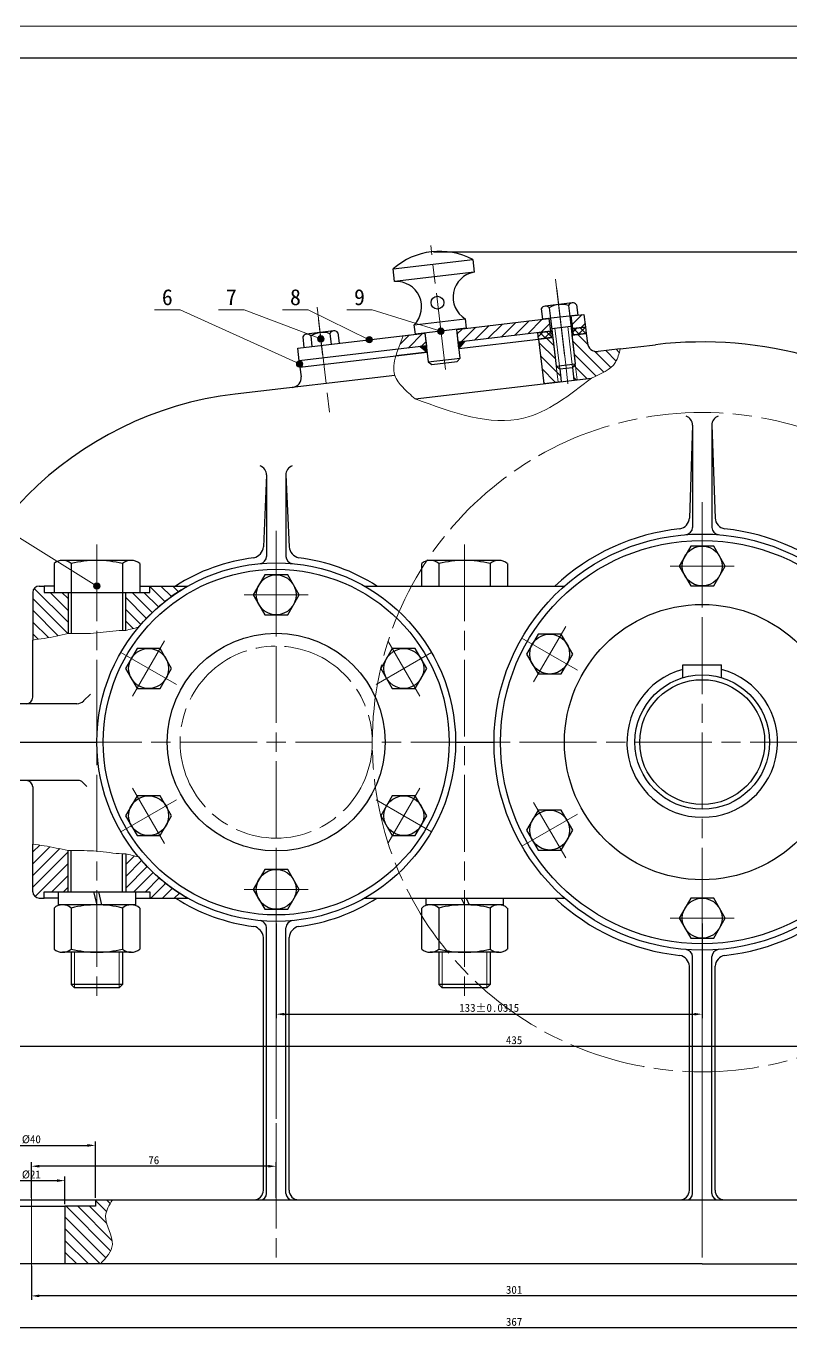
# Model space of a CAD drawing. Header units: millimetres. Extents: x 0 to 1189, y 0 to 841.
# Drawn here: x 211 to 449.8, y 433.1 to 841 of the extents above; entities that cross this region are included whole.
import ezdxf
from ezdxf.enums import TextEntityAlignment as Align

# ---------------------------------------------------------------- set-up
doc = ezdxf.new("R2010")
doc.units = ezdxf.units.MM
doc.linetypes.add('ACAD_ISO08W100', pattern=[36, 24, -3, 6, -3])
for name, color, linetype, lineweight in [('中心线', 1, 'ACAD_ISO08W100', 15), ('剖面线', 5, 'Continuous', 15), ('尺寸', 7, 'Continuous', 15), ('文字', 7, 'Continuous', 15), ('标注', 7, 'Continuous', 15), ('粗实线', 7, 'Continuous', 30), ('细实线', 7, 'Continuous', 15)]:
    doc.layers.add(name, color=color, linetype=linetype, lineweight=lineweight)
doc.styles.get("Standard").update_dxf_attribs({"font": ''})
doc.styles.get('Standard').set_extended_font_data('SimSun')
doc.dimstyles.new('ISO-25', dxfattribs={"dimtxt": 2.5, "dimasz": 2.5, "dimexe": 1.25, "dimexo": 0.625, "dimtad": 1, "dimtxsty": 'Standard', "dimcen": 2.5, "dimadec": 0, "dimazin": 0, "dimtfac": 1, "dimtmove": 0, "dimatfit": 3, "dimfxl": 1, "dimarcsym": 0})

# ---------------------------------------------------------------- blocks, each defined once
blk = doc.blocks.new('*D2672')
at = {"layer": 'Defpoints', "color": 0, "transparency": 16777216}
for p in [(223.17, 480.33), (202.17, 472.33), (223.17, 472.33)]:
    blk.add_point(p, dxfattribs=at)
at = {"layer": '尺寸', "color": 0, "lineweight": -2, "transparency": 16777216}
for p, q in [((202.17, 472.96), (202.17, 481.58)), ((223.17, 472.96), (223.17, 481.58)), ((204.67, 480.33), (220.67, 480.33))]:
    blk.add_line(p, q, dxfattribs=at)
at = {"layer": '尺寸', "color": 0, "transparency": 16777216}
for points in [[(204.67, 480.75), (204.67, 479.92), (202.17, 480.33)], [(220.67, 480.75), (220.67, 479.92), (223.17, 480.33)]]:
    blk.add_solid(points, dxfattribs=at)
at = {"layer": '尺寸', "color": 0, "transparency": 16777216, "insert": (212.67, 482.21), "char_height": 2.5, "attachment_point": 5}
blk.add_mtext('%%c21', dxfattribs=at)
blk = doc.blocks.new('*D2673')
at = {"layer": 'Defpoints', "color": 0, "transparency": 16777216}
for p in [(232.67, 491.33), (192.67, 474.33), (232.67, 474.33)]:
    blk.add_point(p, dxfattribs=at)
at = {"layer": '尺寸', "color": 0, "lineweight": -2, "transparency": 16777216}
for p, q in [((192.67, 474.96), (192.67, 492.58)), ((195.17, 491.33), (230.17, 491.33)), ((232.67, 474.96), (232.67, 492.58))]:
    blk.add_line(p, q, dxfattribs=at)
at = {"layer": '尺寸', "color": 0, "transparency": 16777216}
for points in [[(195.17, 491.75), (195.17, 490.92), (192.67, 491.33)], [(230.17, 491.75), (230.17, 490.92), (232.67, 491.33)]]:
    blk.add_solid(points, dxfattribs=at)
at = {"layer": '尺寸', "color": 0, "transparency": 16777216, "insert": (212.67, 493.21), "char_height": 2.5, "attachment_point": 5}
blk.add_mtext('%%c40', dxfattribs=at)
blk = doc.blocks.new('*D2674')
at = {"layer": 'Defpoints', "color": 0, "transparency": 16777216}
for p in [(212.67, 484.83), (212.67, 474.33), (289.12, 474.33)]:
    blk.add_point(p, dxfattribs=at)
at = {"layer": '尺寸', "color": 0, "lineweight": -2, "transparency": 16777216}
for p, q in [((212.67, 474.96), (212.67, 486.08)), ((289.12, 474.96), (289.12, 486.08)), ((286.62, 484.83), (215.17, 484.83))]:
    blk.add_line(p, q, dxfattribs=at)
at = {"layer": '尺寸', "color": 0, "transparency": 16777216}
for points in [[(215.17, 485.25), (215.17, 484.42), (212.67, 484.83)], [(286.62, 485.25), (286.62, 484.42), (289.12, 484.83)]]:
    blk.add_solid(points, dxfattribs=at)
at = {"layer": '尺寸', "color": 0, "transparency": 16777216, "insert": (250.89, 486.71), "char_height": 2.5, "attachment_point": 5}
blk.add_mtext('76', dxfattribs=at)
blk = doc.blocks.new('*D2675')
at = {"layer": 'Defpoints', "color": 0, "transparency": 16777216}
for p in [(337.59, 770.5), (547.12, 454.33), (616.12, 454.33)]:
    blk.add_point(p, dxfattribs=at)
at = {"layer": '尺寸', "color": 0, "lineweight": -2, "transparency": 16777216}
for p, q in [((338.22, 770.5), (617.37, 770.5)), ((616.12, 768), (616.12, 456.83)), ((547.74, 454.33), (617.37, 454.33))]:
    blk.add_line(p, q, dxfattribs=at)
at = {"layer": '尺寸', "color": 0, "transparency": 16777216}
for points in [[(615.7, 768), (616.54, 768), (616.12, 770.5)], [(615.7, 456.83), (616.54, 456.83), (616.12, 454.33)]]:
    blk.add_solid(points, dxfattribs=at)
at = {"layer": '尺寸', "color": 0, "transparency": 16777216, "insert": (614.24, 612.42), "char_height": 2.5, "attachment_point": 5, "rotation": 90}
blk.add_mtext('316', dxfattribs=at)
blk = doc.blocks.new('*D2676')
at = {"layer": 'Defpoints', "color": 0, "transparency": 16777216}
for p in [(289.12, 561.33), (422.12, 561.33), (422.12, 532.33)]:
    blk.add_point(p, dxfattribs=at)
at = {"layer": '尺寸', "color": 0, "lineweight": -2, "transparency": 16777216}
for p, q in [((289.12, 560.71), (289.12, 531.08)), ((422.12, 560.71), (422.12, 531.08)), ((291.62, 532.33), (419.62, 532.33))]:
    blk.add_line(p, q, dxfattribs=at)
at = {"layer": '尺寸', "color": 0, "transparency": 16777216}
for points in [[(291.62, 532.75), (291.62, 531.92), (289.12, 532.33)], [(419.62, 532.75), (419.62, 531.92), (422.12, 532.33)]]:
    blk.add_solid(points, dxfattribs=at)
at = {"layer": '尺寸', "color": 0, "transparency": 16777216, "insert": (355.62, 534.3), "char_height": 2.5, "attachment_point": 5}
blk.add_mtext('133±0.0315', dxfattribs=at)
blk = doc.blocks.new('*D2677')
at = {"layer": 'Defpoints', "color": 0, "transparency": 16777216}
for p in [(212.67, 454.33), (514.12, 454.33), (212.67, 444.33)]:
    blk.add_point(p, dxfattribs=at)
at = {"layer": '尺寸', "color": 0, "lineweight": -2, "transparency": 16777216}
for p, q in [((212.67, 453.71), (212.67, 443.08)), ((514.12, 453.71), (514.12, 443.08)), ((511.62, 444.33), (215.17, 444.33))]:
    blk.add_line(p, q, dxfattribs=at)
at = {"layer": '尺寸', "color": 0, "transparency": 16777216}
for points in [[(215.17, 444.75), (215.17, 443.92), (212.67, 444.33)], [(511.62, 444.75), (511.62, 443.92), (514.12, 444.33)]]:
    blk.add_solid(points, dxfattribs=at)
at = {"layer": '尺寸', "color": 0, "transparency": 16777216, "insert": (363.39, 446.21), "char_height": 2.5, "attachment_point": 5}
blk.add_mtext('301', dxfattribs=at)
blk = doc.blocks.new('*D2678')
at = {"layer": 'Defpoints', "color": 0, "transparency": 16777216}
for p in [(145.67, 617.33), (581.12, 617.33), (581.12, 522.33)]:
    blk.add_point(p, dxfattribs=at)
at = {"layer": '尺寸', "color": 0, "lineweight": -2, "transparency": 16777216}
for p, q in [((145.67, 616.71), (145.67, 521.08)), ((581.12, 616.71), (581.12, 521.08)), ((148.17, 522.33), (578.62, 522.33))]:
    blk.add_line(p, q, dxfattribs=at)
at = {"layer": '尺寸', "color": 0, "transparency": 16777216}
for points in [[(148.17, 522.75), (148.17, 521.92), (145.67, 522.33)], [(578.62, 522.75), (578.62, 521.92), (581.12, 522.33)]]:
    blk.add_solid(points, dxfattribs=at)
at = {"layer": '尺寸', "color": 0, "transparency": 16777216, "insert": (363.39, 524.21), "char_height": 2.5, "attachment_point": 5}
blk.add_mtext('435', dxfattribs=at)
blk = doc.blocks.new('*D2679')
at = {"layer": 'Defpoints', "color": 0, "transparency": 16777216}
for p in [(179.67, 454.33), (547.12, 454.33), (179.67, 434.33)]:
    blk.add_point(p, dxfattribs=at)
at = {"layer": '尺寸', "color": 0, "lineweight": -2, "transparency": 16777216}
for p, q in [((179.67, 453.71), (179.67, 433.08)), ((547.12, 453.71), (547.12, 433.08)), ((544.62, 434.33), (182.17, 434.33))]:
    blk.add_line(p, q, dxfattribs=at)
at = {"layer": '尺寸', "color": 0, "transparency": 16777216}
for points in [[(182.17, 434.75), (182.17, 433.92), (179.67, 434.33)], [(544.62, 434.75), (544.62, 433.92), (547.12, 434.33)]]:
    blk.add_solid(points, dxfattribs=at)
at = {"layer": '尺寸', "color": 0, "transparency": 16777216, "insert": (363.39, 436.21), "char_height": 2.5, "attachment_point": 5}
blk.add_mtext('367', dxfattribs=at)

msp = doc.modelspace()

# ---------------------------------------------------------------- hatches: boundary and pattern name
at = {"layer": '剖面线'}
h = msp.add_hatch(dxfattribs=at)
h.set_pattern_fill('ANSI31', color=256, scale=0.81562, style=0)
h.paths.add_polyline_path([(381.23, 750.47), (385.21, 750.93), (385.67, 746.96), (381.7, 746.49)], flags=16)
h = msp.add_hatch(color=256, dxfattribs=at)
edge = h.paths.add_edge_path(flags=16)
edge.add_arc((340.51, 745.67), 1, 0, 360)
h = msp.add_hatch(dxfattribs=at)
h.set_pattern_fill('ANSI31', color=256, scale=0.81562, style=0)
h.paths.add_polyline_path([(345.48, 746.26), (374.28, 749.65), (374.75, 745.68), (345.95, 742.29)], flags=16)
h = msp.add_hatch(dxfattribs=at)
h.set_pattern_fill('ANSI37', color=256, scale=0.522468, angle=90, style=0)
h.paths.add_polyline_path([(381.7, 746.49), (385.67, 746.96), (385.91, 744.98), (381.93, 744.51)], flags=16)
h = msp.add_hatch(color=256, dxfattribs=at)
edge = h.paths.add_edge_path(flags=16)
edge.add_arc((303.04, 743.28), 1, 0, 360)
h = msp.add_hatch(color=256, dxfattribs=at)
edge = h.paths.add_edge_path(flags=16)
edge.add_arc((318.17, 743.04), 1, 0, 360)
h = msp.add_hatch(dxfattribs=at)
h.set_pattern_fill('ANSI31', color=256, scale=0.81562, style=0)
h.paths.add_polyline_path([(335.55, 745.09), (336.02, 741.12), (327.22, 740.08), (328.74, 744.29)], flags=16)
h = msp.add_hatch(dxfattribs=at)
h.set_pattern_fill('ANSI37', color=256, scale=0.1, style=0)
h.paths.add_polyline_path([(345.95, 742.29), (347.93, 742.52), (346.18, 740.3)], flags=16)
h = msp.add_hatch(dxfattribs=at)
h.set_pattern_fill('ANSI37', color=256, scale=0.522468, angle=90, style=0)
h.paths.add_polyline_path([(370.78, 745.21), (374.75, 745.68), (374.98, 743.69), (371.01, 743.22)], flags=16)
h = msp.add_hatch(dxfattribs=at)
h.set_pattern_fill('ANSI31', color=256, scale=0.81562, angle=90, style=0)
h.paths.add_polyline_path([(371.01, 743.22), (375.48, 743.75), (376.53, 734.81), (377.64, 733.93), (378.11, 729.96), (372.65, 729.32)], flags=16)
h = msp.add_hatch(dxfattribs=at)
h.set_pattern_fill('ANSI31', color=256, scale=0.81562, angle=90, style=0)
edge = h.paths.add_edge_path(flags=16)
edge.add_line((381.44, 744.45), (385.91, 744.98))
edge.add_line((385.91, 744.98), (386.26, 742))
edge.add_arc((389.24, 742.35), 3, 186.7128, 276.7128)
edge.add_line((389.59, 739.37), (396.54, 740.19))
edge.add_spline(control_points=[(396.54, 740.19), (396.16, 738.69), (395.01, 734.19), (390.53, 732.32), (387.54, 731.07)], knot_values=[0, 0, 0, 0, 4.472136, 13.416408, 13.416408, 13.416408, 13.416408], degree=3, periodic=0)
edge.add_line((387.54, 731.07), (382.08, 730.43))
edge.add_line((382.08, 730.43), (381.61, 734.4))
edge.add_line((381.61, 734.4), (382.49, 735.51))
edge.add_line((382.49, 735.51), (381.44, 744.45))
h = msp.add_hatch(dxfattribs=at)
h.set_pattern_fill('ANSI37', color=256, scale=0.1, style=0)
h.paths.add_polyline_path([(336.02, 741.12), (334.03, 740.88), (336.25, 739.13)], flags=16)
h = msp.add_hatch(color=256, dxfattribs=at)
edge = h.paths.add_edge_path(flags=16)
edge.add_arc((296.41, 735.45), 1, 0, 360)
h = msp.add_hatch(dxfattribs=at)
h.set_pattern_fill('ANSI31', color=256, scale=0.81562, angle=90, style=0)
edge = h.paths.add_edge_path(flags=16)
edge.add_arc((215.12, 664.08), 2, 90, 180)
edge.add_line((213.12, 664.08), (213.12, 649.22))
edge.add_spline(control_points=[(213.12, 649.22), (214.29, 649.38), (217.98, 649.87), (221.63, 650.67), (224.12, 651.22)], knot_values=[0, 0, 0, 0, 3.535534, 11.184063, 11.184063, 11.184063, 11.184063], degree=3, periodic=0)
edge.add_line((224.12, 651.22), (224.12, 664.08))
edge.add_line((224.12, 664.08), (216.62, 664.08))
edge.add_line((216.62, 664.08), (216.62, 666.08))
edge.add_line((216.62, 666.08), (215.12, 666.08))
h = msp.add_hatch(color=256, dxfattribs=at)
edge = h.paths.add_edge_path(flags=16)
edge.add_arc((233.12, 666.08), 1, 0, 360)
h = msp.add_hatch(dxfattribs=at)
h.set_pattern_fill('ANSI31', color=256, scale=0.81562, angle=90, style=0)
edge = h.paths.add_edge_path(flags=16)
edge.add_line((242.12, 652.22), (242.12, 664.08))
edge.add_line((242.12, 664.08), (249.62, 664.08))
edge.add_line((249.62, 664.08), (249.62, 666.08))
edge.add_line((249.62, 666.08), (261.55, 666.08))
edge.add_arc((289.12, 617.33), 56, 119.491, 140.1432)
edge.add_spline(control_points=[(246.13, 653.22), (244.79, 652.89), (243.46, 652.56), (242.12, 652.22)], knot_values=[0, 0, 0, 0, 4.134425, 4.134425, 4.134425, 4.134425], degree=3, periodic=0)
h = msp.add_hatch(dxfattribs=at)
h.set_pattern_fill('ANSI31', color=256, scale=0.81562, style=0)
edge = h.paths.add_edge_path(flags=16)
edge.add_arc((215.12, 570.59), 2, 180, 270)
edge.add_line((215.12, 568.59), (216.62, 568.59))
edge.add_line((216.62, 568.59), (216.62, 570.59))
edge.add_line((216.62, 570.59), (224.12, 570.59))
edge.add_line((224.12, 570.59), (224.12, 583.44))
edge.add_spline(control_points=[(224.12, 583.44), (221.63, 583.99), (217.98, 584.79), (214.29, 585.29), (213.12, 585.44)], knot_values=[0, 0, 0, 0, 7.648529, 11.184063, 11.184063, 11.184063, 11.184063], degree=3, periodic=0)
edge.add_line((213.12, 585.44), (213.12, 570.59))
h = msp.add_hatch(dxfattribs=at)
h.set_pattern_fill('ANSI31', color=256, scale=0.81562, style=0)
edge = h.paths.add_edge_path(flags=16)
edge.add_line((242.12, 582.44), (242.12, 570.59))
edge.add_line((242.12, 570.59), (249.62, 570.59))
edge.add_line((249.62, 570.59), (249.62, 568.59))
edge.add_line((249.62, 568.59), (261.55, 568.59))
edge.add_arc((289.12, 617.33), 56, 219.8568, 240.509, ccw=False)
edge.add_spline(control_points=[(246.13, 581.44), (244.79, 581.78), (243.46, 582.11), (242.12, 582.44)], knot_values=[0, 0, 0, 0, 4.134425, 4.134425, 4.134425, 4.134425], degree=3, periodic=0)
h = msp.add_hatch(dxfattribs=at)
h.set_pattern_fill('ANSI31', color=256, scale=0.81562, angle=90, style=0)
edge = h.paths.add_edge_path(flags=16)
edge.add_line((232.67, 474.33), (232.67, 472.33))
edge.add_line((232.67, 472.33), (223.17, 472.33))
edge.add_line((223.17, 472.33), (223.17, 454.33))
edge.add_line((223.17, 454.33), (234.26, 454.33))
edge.add_spline(control_points=[(234.26, 454.33), (236.03, 456.26), (240.13, 460.69), (234.22, 468.28), (236.96, 472.7), (237.98, 474.33)], knot_values=[0, 0, 0, 0, 7.059261, 16.306799, 21.73975, 21.73975, 21.73975, 21.73975], degree=3, periodic=0)
edge.add_line((237.98, 474.33), (232.67, 474.33))

# ---------------------------------------------------------------- linework, layer by layer
at = {"layer": '中心线'}
for p, q in [((341.92, 733.76), (337.36, 772.49)), ((376.35, 761.98), (380.33, 728.21)), ((376.71, 759), (380.21, 729.2)), ((301.87, 753.21), (305.84, 719.44)), ((302.34, 749.24), (303.62, 738.31)), ((422.12, 692.33), (422.12, 542.33)), ((289.12, 683.33), (289.12, 551.33)), ((422.12, 682.33), (422.12, 662.33)), ((422.12, 682.33), (422.12, 662.33)), ((233.12, 679.08), (233.12, 535.59)), ((347.9, 679.08), (347.9, 535.59)), ((289.12, 673.33), (289.12, 653.33)), ((289.12, 673.33), (289.12, 653.33)), ((412.12, 672.33), (432.12, 672.33)), ((412.12, 672.33), (432.12, 672.33)), ((279.12, 663.33), (299.12, 663.33)), ((279.12, 663.33), (299.12, 663.33)), ((369.49, 636.17), (379.49, 653.49)), ((369.49, 636.17), (379.49, 653.49)), ((244.28, 631.67), (254.28, 648.99)), ((244.28, 631.67), (254.28, 648.99)), ((323.96, 648.99), (333.96, 631.67)), ((323.96, 648.99), (333.96, 631.67)), ((365.83, 649.83), (383.15, 639.83)), ((365.83, 649.83), (383.15, 639.83)), ((240.62, 645.33), (257.94, 635.33)), ((240.62, 645.33), (257.94, 635.33)), ((337.62, 645.33), (320.3, 635.33)), ((337.62, 645.33), (320.3, 635.33)), ((355.12, 617.33), (223.12, 617.33)), ((497.12, 617.33), (347.12, 617.33)), ((254.28, 585.67), (244.28, 602.99)), ((254.28, 585.67), (244.28, 602.99)), ((333.96, 602.99), (323.96, 585.67)), ((333.96, 602.99), (323.96, 585.67)), ((240.62, 589.33), (257.94, 599.33)), ((240.62, 589.33), (257.94, 599.33)), ((337.62, 589.33), (320.3, 599.33)), ((337.62, 589.33), (320.3, 599.33)), ((379.49, 581.17), (369.49, 598.49)), ((379.49, 581.17), (369.49, 598.49)), ((365.83, 584.83), (383.15, 594.83)), ((365.83, 584.83), (383.15, 594.83)), ((289.12, 561.33), (289.12, 581.33)), ((289.12, 561.33), (289.12, 581.33)), ((299.12, 571.33), (279.12, 571.33)), ((299.12, 571.33), (279.12, 571.33)), ((422.12, 552.33), (422.12, 572.33)), ((422.12, 552.33), (422.12, 572.33)), ((289.12, 568.59), (289.12, 472.33)), ((422.12, 568.59), (422.12, 472.33)), ((289.12, 561.33), (289.12, 454.33)), ((432.12, 562.33), (412.12, 562.33)), ((432.12, 562.33), (412.12, 562.33)), ((422.12, 552.33), (422.12, 454.33)), ((212.67, 450.33), (212.67, 478.33)), ((212.67, 476.33), (212.67, 452.33))]:
    msp.add_line(p, q, dxfattribs=at)
for centre, radius in [((422.12, 617.33), 103), ((289.12, 617.33), 30)]:
    msp.add_circle(centre, radius, dxfattribs=at)
at = {"layer": '剖面线'}
for centre in [(340.51, 745.67), (303.04, 743.28), (318.17, 743.04), (296.41, 735.45), (233.12, 666.08)]:
    msp.add_circle(centre, 1, dxfattribs=at)
at = {"layer": '标注'}
for p, q in [((259.12, 752.33), (251.12, 752.33)), ((296.41, 735.45), (259.12, 752.33)), ((279.12, 752.33), (271.12, 752.33)), ((303.04, 743.28), (279.12, 752.33)), ((299.12, 752.33), (291.12, 752.33)), ((318.17, 743.04), (299.12, 752.33)), ((319.12, 752.33), (311.12, 752.33)), ((340.51, 745.67), (319.12, 752.33)), ((233.12, 666.08), (135.57, 726.79))]:
    msp.add_line(p, q, dxfattribs=at)
at = {"layer": '粗实线'}
for p, q in [((1179, 831), (25, 831)), ((325.63, 765.17), (350.46, 768.09)), ((350.46, 768.09), (350.93, 764.12)), ((326.1, 761.2), (325.63, 765.17)), ((350.93, 764.12), (326.1, 761.2)), ((371.88, 752.69), (372.27, 749.41)), ((383.24, 750.7), (372.27, 749.41)), ((381.52, 754.53), (373.06, 753.53)), ((374.39, 752.98), (374.78, 749.71)), ((380.35, 753.69), (380.74, 750.41)), ((381.23, 750.47), (385.21, 750.93)), ((382.86, 753.98), (383.24, 750.7)), ((385.21, 750.93), (385.67, 746.96)), ((332.22, 747.72), (348.11, 749.59)), ((332.57, 744.74), (332.22, 747.72)), ((348.46, 746.61), (332.57, 744.74)), ((345.48, 746.26), (374.28, 749.65)), ((348.11, 749.59), (348.46, 746.61)), ((374.28, 749.65), (374.75, 745.68)), ((374.78, 749.71), (376.53, 734.81)), ((375.15, 746.53), (381.11, 747.23)), ((380.74, 750.41), (382.49, 735.51)), ((381.7, 746.49), (381.2, 746.44)), ((381.7, 746.49), (381.23, 750.47)), ((385.67, 746.96), (381.7, 746.49)), ((381.7, 746.49), (385.67, 746.96)), ((381.93, 744.51), (381.7, 746.49)), ((385.67, 746.96), (385.91, 744.98)), ((295.82, 740.41), (335.55, 745.09)), ((297.4, 743.92), (297.78, 740.64)), ((307.04, 745.76), (298.57, 744.76)), ((299.91, 744.22), (300.29, 740.94)), ((305.86, 744.92), (306.25, 741.64)), ((308.37, 745.21), (308.76, 741.94)), ((328.74, 744.29), (335.55, 745.09)), ((335.55, 745.09), (336.02, 741.12)), ((335.55, 745.09), (336.02, 741.12)), ((335.55, 745.09), (336.6, 736.15)), ((345.95, 742.29), (345.48, 746.26)), ((346.53, 737.32), (345.48, 746.26)), ((374.75, 745.68), (345.95, 742.29)), ((345.95, 742.29), (347.93, 742.52)), ((346.18, 740.3), (371.01, 743.22)), ((347.93, 742.52), (346.18, 740.3)), ((370.78, 745.21), (374.75, 745.68)), ((371.01, 743.22), (370.78, 745.21)), ((371.01, 743.22), (375.48, 743.75)), ((374.98, 743.69), (371.01, 743.22)), ((371.01, 743.22), (372.65, 729.32)), ((374.75, 745.68), (375.25, 745.73)), ((374.75, 745.68), (374.98, 743.69)), ((375.48, 743.75), (376.53, 734.81)), ((381.44, 744.45), (385.91, 744.98)), ((381.44, 744.45), (382.49, 735.51)), ((385.91, 744.98), (381.93, 744.51)), ((385.91, 744.98), (386.26, 742)), ((296.29, 736.44), (295.82, 740.41)), ((336.02, 741.12), (296.29, 736.44)), ((326.46, 737.98), (336.25, 739.13)), ((336.25, 739.13), (326.46, 737.98)), ((336.02, 741.12), (327.22, 740.08)), ((336.02, 741.12), (334.03, 740.88)), ((334.03, 740.88), (336.25, 739.13)), ((336.25, 739.13), (336.02, 741.12)), ((346.18, 740.3), (345.95, 742.29)), ((396.54, 740.19), (389.59, 739.37)), ((396.54, 740.19), (407.51, 741.48)), ((296.29, 736.44), (296.52, 734.45)), ((296.52, 734.45), (326.46, 737.98)), ((296.52, 734.45), (296.87, 731.48)), ((336.6, 736.15), (346.53, 737.32)), ((336.6, 736.15), (337.71, 735.27)), ((337.71, 735.27), (345.66, 736.21)), ((345.66, 736.21), (346.53, 737.32)), ((376.53, 734.81), (382.49, 735.51)), ((376.53, 734.81), (377.64, 733.93)), ((376.53, 734.81), (377.64, 733.93)), ((377.64, 733.93), (381.61, 734.4)), ((382.49, 735.51), (381.61, 734.4)), ((382.49, 735.51), (381.61, 734.4)), ((381.61, 734.4), (382.08, 730.43)), ((326.17, 731.9), (276.33, 726.04)), ((332.5, 724.59), (387.54, 731.07)), ((377.64, 733.93), (378.11, 729.96)), ((382.08, 730.43), (387.54, 731.07)), ((372.65, 729.32), (378.11, 729.96)), ((419.12, 716.33), (418.12, 687.33)), ((419.12, 716.33), (419.12, 684.33)), ((425.12, 716.33), (426.12, 687.33)), ((425.12, 716.33), (425.12, 684.33)), ((286.12, 700.79), (285.12, 678.33)), ((286.12, 700.79), (286.12, 675.33)), ((292.12, 700.79), (293.12, 678.33)), ((292.12, 700.79), (292.12, 675.33)), ((418.52, 678.56), (414.93, 672.33)), ((425.71, 678.56), (418.52, 678.56)), ((429.31, 672.33), (425.71, 678.56)), ((219.74, 673.08), (219.74, 664.08)), ((243.81, 674.08), (222.43, 674.08)), ((225.12, 673.08), (225.12, 664.08)), ((241.12, 673.08), (241.12, 664.08)), ((246.49, 673.08), (246.49, 664.08)), ((334.53, 673.08), (334.53, 666.08)), ((358.59, 674.08), (337.22, 674.08)), ((339.9, 673.08), (339.9, 666.08)), ((355.9, 673.08), (355.9, 666.08)), ((361.28, 673.08), (361.28, 666.08)), ((285.52, 669.56), (281.93, 663.33)), ((292.71, 669.56), (285.52, 669.56)), ((296.31, 663.33), (292.71, 669.56)), ((414.93, 672.33), (418.52, 666.11)), ((425.71, 666.11), (429.31, 672.33)), ((215.12, 666.08), (216.62, 666.08)), ((219.74, 666.08), (216.62, 666.08)), ((216.62, 666.08), (216.62, 664.08)), ((246.49, 666.08), (249.62, 666.08)), ((249.62, 664.08), (249.62, 666.08)), ((249.62, 666.08), (261.55, 666.08)), ((316.69, 666.08), (379.12, 666.08)), ((418.52, 666.11), (425.71, 666.11)), ((213.12, 664.08), (213.12, 649.22)), ((216.62, 664.08), (224.12, 664.08)), ((224.12, 664.08), (224.12, 651.22)), ((224.12, 664.08), (242.12, 664.08)), ((225.12, 664.08), (225.12, 651.23)), ((241.12, 664.08), (241.12, 652.21)), ((242.12, 652.22), (242.12, 664.08)), ((242.12, 664.08), (249.62, 664.08)), ((281.93, 663.33), (285.52, 657.11)), ((292.71, 657.11), (296.31, 663.33)), ((285.52, 657.11), (292.71, 657.11)), ((213.12, 631.33), (213.12, 649.22)), ((370.89, 651.06), (367.3, 644.83)), ((378.08, 651.06), (370.89, 651.06)), ((381.68, 644.83), (378.08, 651.06)), ((245.69, 646.56), (242.09, 640.33)), ((252.88, 646.56), (245.69, 646.56)), ((256.47, 640.33), (252.88, 646.56)), ((325.36, 646.56), (321.77, 640.33)), ((332.55, 646.56), (325.36, 646.56)), ((336.15, 640.33), (332.55, 646.56)), ((367.3, 644.83), (370.89, 638.61)), ((378.08, 638.61), (381.68, 644.83)), ((416.12, 637.46), (416.12, 641.46)), ((416.12, 641.46), (428.12, 641.46)), ((428.12, 637.46), (428.12, 641.46)), ((242.09, 640.33), (245.69, 634.11)), ((252.88, 634.11), (256.47, 640.33)), ((321.77, 640.33), (325.36, 634.11)), ((332.55, 634.11), (336.15, 640.33)), ((370.89, 638.61), (378.08, 638.61)), ((229, 630.21), (231.12, 632.33)), ((245.69, 634.11), (252.88, 634.11)), ((325.36, 634.11), (332.55, 634.11)), ((226.88, 629.33), (179.67, 629.33)), ((211.12, 629.33), (211.12, 629.33)), ((145.67, 617.33), (233.12, 617.33)), ((345.12, 617.33), (357.12, 617.33)), ((345.12, 617.33), (357.12, 617.33)), ((227.33, 605.33), (145.67, 605.33)), ((211.12, 605.33), (211.12, 605.33)), ((228.68, 604.78), (230.02, 603.43)), ((213.12, 603.33), (213.12, 585.44)), ((245.69, 600.56), (242.09, 594.33)), ((252.88, 600.56), (245.69, 600.56)), ((256.47, 594.33), (252.88, 600.56)), ((325.36, 600.56), (321.77, 594.33)), ((332.55, 600.56), (325.36, 600.56)), ((336.15, 594.33), (332.55, 600.56)), ((370.89, 596.06), (367.3, 589.83)), ((378.08, 596.06), (370.89, 596.06)), ((381.68, 589.83), (378.08, 596.06)), ((242.09, 594.33), (245.69, 588.11)), ((252.88, 588.11), (256.47, 594.33)), ((321.77, 594.33), (325.36, 588.11)), ((332.55, 588.11), (336.15, 594.33)), ((245.69, 588.11), (252.88, 588.11)), ((325.36, 588.11), (332.55, 588.11)), ((367.3, 589.83), (370.89, 583.61)), ((378.08, 583.61), (381.68, 589.83)), ((213.12, 570.59), (213.12, 585.44)), ((224.12, 570.59), (224.12, 583.44)), ((225.12, 570.59), (225.12, 583.43)), ((370.89, 583.61), (378.08, 583.61)), ((241.12, 570.59), (241.12, 582.45)), ((242.12, 582.44), (242.12, 570.59)), ((285.52, 577.56), (281.93, 571.33)), ((292.71, 577.56), (285.52, 577.56)), ((296.31, 571.33), (292.71, 577.56)), ((281.93, 571.33), (285.52, 565.11)), ((292.71, 565.11), (296.31, 571.33)), ((215.12, 568.59), (216.62, 568.59)), ((216.62, 568.59), (216.62, 570.59)), ((216.62, 570.59), (224.12, 570.59)), ((221.02, 568.59), (216.62, 568.59)), ((221.02, 570.59), (221.02, 566.49)), ((224.12, 570.59), (242.12, 570.59)), ((232.12, 570.59), (233.12, 566.49)), ((233.62, 570.59), (234.62, 566.49)), ((242.12, 570.59), (249.62, 570.59)), ((245.22, 570.59), (245.22, 566.49)), ((245.22, 568.59), (249.62, 568.59)), ((249.62, 570.59), (249.62, 568.59)), ((249.62, 568.59), (261.55, 568.59)), ((316.69, 568.59), (379.12, 568.59)), ((335.8, 568.59), (335.8, 566.49)), ((346.9, 568.59), (347.9, 566.49)), ((348.4, 568.59), (349.4, 566.49)), ((360, 568.59), (360, 566.49)), ((418.52, 568.56), (414.93, 562.33)), ((425.71, 568.56), (418.52, 568.56)), ((429.31, 562.33), (425.71, 568.56)), ((219.74, 565.49), (219.74, 552.69)), ((245.22, 566.49), (221.02, 566.49)), ((243.81, 566.49), (222.43, 566.49)), ((225.12, 565.49), (225.12, 552.69)), ((241.12, 565.49), (241.12, 552.69)), ((246.49, 565.49), (246.49, 552.69)), ((285.52, 565.11), (292.71, 565.11)), ((334.53, 565.49), (334.53, 552.69)), ((360, 566.49), (335.8, 566.49)), ((358.59, 566.49), (337.22, 566.49)), ((339.9, 565.49), (339.9, 552.69)), ((355.9, 565.49), (355.9, 552.69)), ((361.28, 565.49), (361.28, 552.69)), ((286.12, 476.33), (286.12, 559.33)), ((292.12, 476.33), (292.12, 559.33)), ((414.93, 562.33), (418.52, 556.11)), ((425.71, 556.11), (429.31, 562.33)), ((285.12, 477.33), (285.12, 556.33)), ((293.12, 477.33), (293.12, 556.33)), ((418.52, 556.11), (425.71, 556.11)), ((243.81, 551.69), (222.43, 551.69)), ((225.12, 551.69), (225.12, 541.59)), ((241.12, 551.69), (241.12, 541.59)), ((358.59, 551.69), (337.22, 551.69)), ((339.9, 551.69), (339.9, 541.59)), ((355.9, 551.69), (355.9, 541.59)), ((418.12, 477.33), (418.12, 547.33)), ((419.12, 476.33), (419.12, 550.33)), ((425.12, 476.33), (425.12, 550.33)), ((426.12, 477.33), (426.12, 547.33)), ((225.12, 541.59), (226.12, 540.59)), ((241.12, 541.59), (225.12, 541.59)), ((240.12, 540.59), (226.12, 540.59)), ((241.12, 541.59), (240.12, 540.59)), ((339.9, 541.59), (340.9, 540.59)), ((355.9, 541.59), (339.9, 541.59)), ((354.9, 540.59), (340.9, 540.59)), ((355.9, 541.59), (354.9, 540.59)), ((182.67, 474.33), (422.12, 474.33)), ((232.67, 474.33), (232.67, 472.33)), ((422.12, 474.33), (486.74, 474.33)), ((202.17, 472.33), (223.17, 472.33)), ((232.67, 472.33), (223.17, 472.33)), ((223.17, 472.33), (223.17, 454.33)), ((422.12, 454.33), (179.67, 454.33)), ((422.12, 454.33), (479.74, 454.33))]:
    msp.add_line(p, q, dxfattribs=at)
for centre, radius in [((339.46, 754.61), 2), ((422.12, 617.33), 65), ((422.12, 617.33), 63), ((422.12, 672.33), 6.23), ((289.12, 617.33), 56), ((289.12, 617.33), 54), ((289.12, 663.33), 6.23), ((422.12, 617.33), 43), ((289.12, 617.33), 34), ((374.49, 644.83), 6.23), ((249.28, 640.33), 6.23), ((328.96, 640.33), 6.23), ((422.12, 617.33), 21), ((422.12, 617.33), 19.5), ((249.28, 594.33), 6.23), ((328.96, 594.33), 6.23), ((374.49, 589.83), 6.23), ((289.12, 571.33), 6.23), ((422.12, 562.33), 6.23)]:
    msp.add_circle(centre, radius, dxfattribs=at)
for centre, radius, start, end in [((340.16, 748.65), 22, 62.0893, 131.3364), ((352.26, 756.32), 7.91, 99.6681, 238.3658), ((326.62, 753.31), 7.91, 315.0599, 93.7575), ((373.23, 752.05), 1.49, 38.7, 154.7257), ((378.08, 747.3), 6.78, 70.4448, 122.9809), ((381.7, 753.05), 1.49, 38.7, 154.7257), ((298.74, 743.29), 1.49, 38.7, 154.7257), ((303.6, 738.53), 6.78, 70.4448, 122.9809), ((307.21, 744.28), 1.49, 38.7, 154.7257), ((389.24, 742.35), 3, 186.7128, 276.7128), ((422.12, 617.33), 125, 5.5089, 96.7128), ((293.9, 731.12), 3, 276.7128, 6.7128), ((289.12, 617.33), 109.45, 96.7128, 173.7057), ((416.12, 716.33), 3, 0, 70), ((428.12, 716.33), 3, 110, 180), ((283.12, 700.79), 3, 0, 70), ((295.12, 700.79), 3, 110, 180), ((414.38, 687.64), 3.75, 281.3135, 355.2788), ((429.86, 687.64), 3.75, 184.7212, 258.6865), ((422.12, 617.33), 67, 95.9971, 133.3206), ((416.79, 684.45), 2.33, 278.1193, 357.1409), ((427.45, 684.45), 2.33, 182.8591, 261.8807), ((422.12, 617.33), 67, 46.6794, 84.0029), ((281.19, 678.75), 3.95, 283.5944, 353.9574), ((297.05, 678.75), 3.95, 186.0426, 256.4056), ((222.43, 669.97), 4.11, 49.1802, 130.8198), ((233.12, 641.58), 32.5, 75.75, 104.25), ((243.81, 669.97), 4.11, 49.1802, 130.8198), ((289.12, 617.33), 58, 96.9319, 122.8157), ((283.7, 675.5), 2.43, 280.0463, 356.0161), ((294.54, 675.5), 2.43, 183.9839, 259.9537), ((289.12, 617.33), 58, 57.1843, 83.0681), ((337.22, 669.97), 4.11, 49.1802, 130.8198), ((347.9, 641.58), 32.5, 75.75, 104.25), ((358.59, 669.97), 4.11, 49.1802, 130.8198), ((215.12, 664.08), 2, 90, 180), ((289.12, 617.33), 56, 119.491, 140.1432), ((422.12, 617.33), 23.5, 104.7925, 75.2075), ((211.12, 631.33), 2, 270, 0), ((226.88, 632.33), 3, 270, 315), ((211.12, 603.33), 2, 0, 90), ((227.33, 603.43), 1.9, 45, 90), ((289.12, 617.33), 56, 219.8568, 240.509), ((215.12, 570.59), 2, 180, 270), ((289.12, 617.33), 58, 237.1843, 263.0681), ((289.12, 617.33), 58, 276.9319, 302.8157), ((422.12, 617.33), 67, 226.6794, 264.0029), ((422.12, 617.33), 67, 275.9971, 313.3206), ((222.43, 562.38), 4.11, 49.1802, 130.8198), ((233.12, 533.99), 32.5, 75.75, 104.25), ((243.81, 562.38), 4.11, 49.1802, 130.8198), ((337.22, 562.38), 4.11, 49.1802, 130.8198), ((347.9, 533.99), 32.5, 75.75, 104.25), ((358.59, 562.38), 4.11, 49.1802, 130.8198), ((281.19, 555.92), 3.95, 6.0426, 76.4056), ((283.7, 559.16), 2.43, 3.9839, 79.9537), ((294.54, 559.16), 2.43, 100.0463, 176.0161), ((297.05, 555.92), 3.95, 103.5944, 173.9574), ((222.43, 555.8), 4.11, 229.1802, 310.8198), ((233.12, 584.19), 32.5, 255.75, 284.25), ((243.81, 555.8), 4.11, 229.1802, 310.8198), ((337.22, 555.8), 4.11, 229.1802, 310.8198), ((347.9, 584.19), 32.5, 255.75, 284.25), ((358.59, 555.8), 4.11, 229.1802, 310.8198), ((414.38, 547.02), 3.75, 4.7212, 78.6865), ((416.79, 550.22), 2.33, 2.8591, 81.8807), ((427.45, 550.22), 2.33, 98.1193, 177.1409), ((429.86, 547.02), 3.75, 101.3135, 175.2788), ((282.12, 477.33), 3, 270, 0), ((296.12, 477.33), 3, 180, 270), ((415.12, 477.33), 3, 270, 0), ((429.12, 477.33), 3, 180, 270), ((284.12, 476.33), 2, 270, 0), ((294.12, 476.33), 2, 180, 270), ((417.12, 476.33), 2, 270, 0), ((427.12, 476.33), 2, 180, 270)]:
    msp.add_arc(centre, radius, start, end, dxfattribs=at)
at = {"layer": '细实线'}
for p, q in [((1189, 841), (0, 841)), ((377.64, 733.93), (376.14, 746.65)), ((381.61, 734.4), (380.12, 747.11)), ((327.22, 740.08), (328.74, 744.29)), ((376.53, 734.81), (377.12, 729.84)), ((382.49, 735.51), (383.07, 730.55)), ((226.12, 551.69), (226.12, 540.59)), ((240.12, 551.69), (240.12, 540.59)), ((340.9, 551.69), (340.9, 540.59)), ((354.9, 551.69), (354.9, 540.59)), ((237.98, 474.33), (232.67, 474.33)), ((234.26, 454.33), (223.17, 454.33))]:
    msp.add_line(p, q, dxfattribs=at)
for points, knots in [([(327.22, 740.08), (326.95, 739.39), (325.96, 736.82), (325.32, 732.18), (328.72, 727.82), (331.17, 725.73), (332.5, 724.59)], [0, 0, 0, 0, 2.236068, 8.318831, 12.790966, 18.058733, 18.058733, 18.058733, 18.058733]), ([(387.54, 731.07), (390.53, 732.32), (395.01, 734.19), (396.16, 738.69), (396.54, 740.19)], [0, 0, 0, 0, 8.944272, 13.416408, 13.416408, 13.416408, 13.416408]), ([(332.5, 724.59), (344.2, 720.27), (364.28, 712.85), (380.7, 725.71), (387.54, 731.07)], [0, 0, 0, 0, 34.412726, 59.034871, 59.034871, 59.034871, 59.034871]), ([(213.12, 649.22), (214.29, 649.38), (217.98, 649.87), (221.63, 650.67), (224.12, 651.22)], [0, 0, 0, 0, 3.535534, 11.184063, 11.184063, 11.184063, 11.184063]), ([(224.12, 651.22), (224.45, 651.23), (227.45, 651.26), (233.15, 651.15), (238.77, 652.21), (241.79, 652.22), (242.12, 652.22)], [0, 0, 0, 0, 1.00005, 9.002306, 17.041218, 18.041268, 18.041268, 18.041268, 18.041268]), ([(213.12, 585.44), (214.29, 585.29), (217.98, 584.79), (221.63, 583.99), (224.12, 583.44)], [0, 0, 0, 0, 3.535534, 11.184063, 11.184063, 11.184063, 11.184063]), ([(224.12, 583.44), (224.45, 583.44), (227.45, 583.41), (233.15, 583.52), (238.77, 582.46), (241.79, 582.45), (242.12, 582.44)], [0, 0, 0, 0, 1.00005, 9.002306, 17.041218, 18.041268, 18.041268, 18.041268, 18.041268]), ([(237.98, 474.33), (236.96, 472.7), (234.22, 468.28), (240.13, 460.69), (236.03, 456.26), (234.26, 454.33)], [0, 0, 0, 0, 5.432951, 14.680488, 21.73975, 21.73975, 21.73975, 21.73975])]:
    msp.add_open_spline(points, degree=3, knots=knots, dxfattribs=at)
for points in [[(242.12, 652.22), (243.46, 652.56), (244.79, 652.89), (246.13, 653.22)], [(242.12, 582.44), (243.46, 582.11), (244.79, 581.78), (246.13, 581.44)]]:
    msp.add_open_spline(points, degree=3, dxfattribs=at)

# ---------------------------------------------------------------- texts
at = {"layer": '文字'}
for s, p in [('6', (255.12, 756.33)), ('8', (295.12, 756.33)), ('9', (315.12, 756.33)), ('7', (275.12, 756.33))]:
    msp.add_text(s, height=5, dxfattribs=at).set_placement(p, align=Align.MIDDLE_CENTER)

# ---------------------------------------------------------------- dimensions: what is measured, and where the dimension line sits
at = {"layer": '尺寸'}
dim = msp.add_linear_dim(base=(616.12, 454.33), p1=(337.59, 770.5), p2=(547.12, 454.33), angle=90, dimstyle='ISO-25', override={"dimtxt": 2.5, "dimdec": 0, "dimdsep": 46, "dimpost": '<>'}, dxfattribs=at)
dim.commit()
dim.dimension.update_dxf_attribs({"geometry": '*D2675', "text_midpoint": (614.24, 612.42)})
for base, p1, p2, override, picture, middle in [((581.12, 522.33), (145.67, 617.33), (581.12, 617.33), {"dimtxt": 2.5, "dimdec": 0, "dimdsep": 46, "dimpost": '<>'}, '*D2678', (363.39, 524.21)), ((232.67, 491.33), (192.67, 474.33), (232.67, 474.33), {"dimtxt": 2.5, "dimdec": 0, "dimdsep": 46, "dimpost": '%%c<>'}, '*D2673', (212.67, 493.21)), ((212.67, 484.83), (289.12, 474.33), (212.67, 474.33), {"dimtxt": 2.5, "dimdec": 0, "dimdsep": 46, "dimpost": '<>'}, '*D2674', (250.89, 486.71)), ((223.17, 480.33), (202.17, 472.33), (223.17, 472.33), {"dimtxt": 2.5, "dimdec": 0, "dimdsep": 46, "dimpost": '%%c<>'}, '*D2672', (212.67, 482.21)), ((179.67, 434.33), (547.12, 454.33), (179.67, 454.33), {"dimtxt": 2.5, "dimdec": 0, "dimdsep": 46, "dimpost": '<>'}, '*D2679', (363.39, 436.21)), ((212.67, 444.33), (514.12, 454.33), (212.67, 454.33), {"dimtxt": 2.5, "dimdec": 0, "dimdsep": 46, "dimpost": '<>'}, '*D2677', (363.39, 446.21))]:
    dim = msp.add_linear_dim(base=base, p1=p1, p2=p2, dimstyle='ISO-25', override=override, dxfattribs=at)
    dim.commit()
    dim.dimension.update_dxf_attribs({"geometry": picture, "text_midpoint": middle})
dim = msp.add_linear_dim(base=(422.12, 532.33), p1=(289.12, 561.33), p2=(422.12, 561.33), text='133±0.0315', dimstyle='ISO-25', override={"dimtxt": 2.5, "dimdec": 0, "dimdsep": 46, "dimpost": '<>'}, dxfattribs=at)
dim.commit()
dim.dimension.update_dxf_attribs({"geometry": '*D2676', "text_midpoint": (355.62, 534.3)})

doc.saveas('drawing.dxf')
